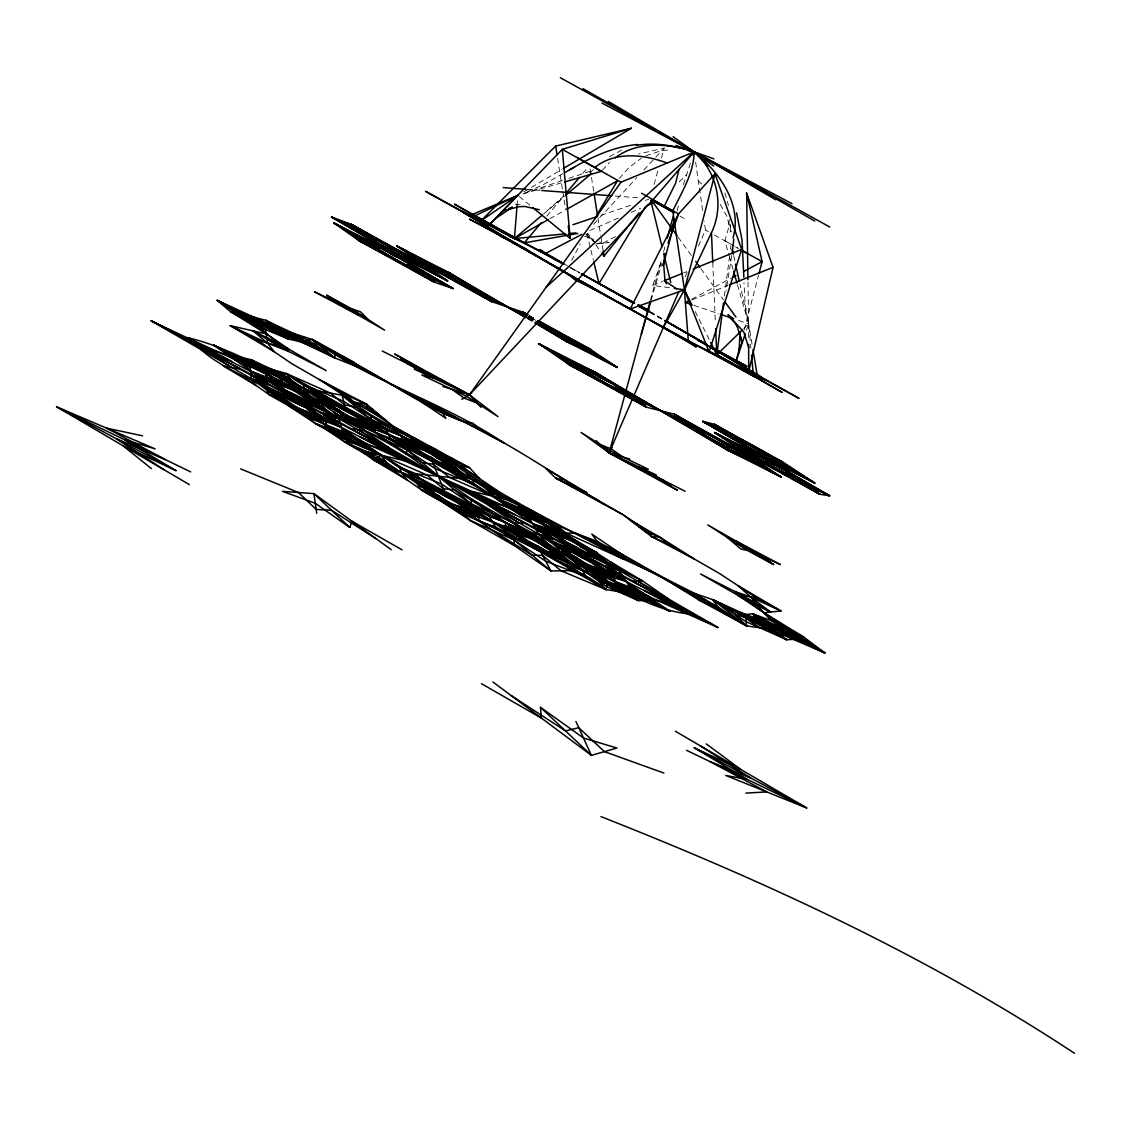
<?xml version="1.0" encoding="UTF-8"?>
<svg xmlns="http://www.w3.org/2000/svg" width="1131" height="1131" viewBox="0 0 1131 1131"><rect width="100%" height="100%" fill="white"/><g stroke="black" fill="none" stroke-linecap="round" stroke-linejoin="round"><path stroke-width="0.75" stroke-dasharray="5 3.75" d="M729.396 219.456L728.208 229.339L724.886 240.747L729.241 256.002M517.051 205.757L517.616 198.844M724.42 295.94L729.382 257.684M730.485 249.173L730.937 245.681M731.771 255.394L726.13 290.356M744.297 329.743L758.533 275.271M650.466 300.351L661.762 258.617M663.614 251.803L665.085 246.346M654.071 184.466L658.214 169.579M661.437 158.001L664.194 148.076L638.746 153.986M651.103 300.351L661.861 263.226M677.017 210.917L678.982 204.16M683.421 184.551L691.465 159.994M746.403 330.464L748.623 323.805L747.973 281.407M669.439 287.726L652.757 285.394L661.55 261.021M685.202 276.798L687.295 271.949M698.463 246.091L705.433 229.932L704.175 221.209M571.607 260.512L580.231 243.971M619.265 178.458L628.709 167.77L641.334 158.227M602.413 170.159L609.567 162.397M546.796 216.148L563.662 196.115M582.79 173.425L588.417 166.738M679.236 181.808L686.673 174.641M593.676 224.192L636.696 177.751M643.878 170.003L654.637 158.397M655.824 157.11L664.194 148.076M743.731 328.57L748.623 323.805L739.928 284.079M564.072 195.606L545.114 212.642M589.689 172.817L593.365 169.707M543.658 213.9L564.341 196.426M609.524 156.615L624.779 148.444M523.936 191.803L561.782 169.424M563.082 173.58L542.145 185.201L524.105 193.245M549.793 218.764L565.882 209.744M691.649 299.234L731.474 278M615.589 236.662L602.554 243.363L596.659 243.829M589.689 230.54L620 217.308M631.169 212.43L640.74 208.245M645.872 155.824L660.433 150.96L670.98 149.674M652.757 285.394L662.455 281.463M683.463 272.953L686.701 271.638M692.016 299.899L727.671 285.577M600.929 215.3L633.869 204.244M645.391 200.371L648.685 199.268M524.459 193.189L562.432 180.508M568.851 178.359L593.506 170.131M522.904 193.938L562.998 182.402M596.928 243.773L609.072 242.557L602.554 243.363L599.628 241.992M527.781 189.457L540.038 190.376M615.321 196.059L639.835 197.911M515.213 204.146L521.504 204.951M584.543 236.125L593.761 239.277M693.826 305.313L718.736 313.711M738.67 320.441L748.623 323.805L752.087 344.517M528.149 316.312L535.43 319.861M526.226 316.92L533.083 320.836M650.792 312.495L653.704 314.022L650.367 311.209M570.816 268.203L579.708 273.052M528.05 316.68L535.599 320.808M529.379 315.69L535.557 319.083M528.177 317.67L534.143 320.964M649.858 312.481L663.501 320.045M649.844 311.633L663.487 319.55M568.243 266.407L579.015 272.401M705.433 229.932L708.501 231.657M714.396 234.951L737.596 247.943M563.082 263.353L579.553 272.613M649.717 312.142L663.43 319.861M529.209 315.662L536.716 319.889M529.336 317.514L535.133 320.794M679.957 216.12L684.354 218.622M527.611 318.405L533.719 321.897M724.886 240.747L733.977 245.964M735.489 246.827L738.515 248.566M649.873 311.803L663.515 319.691M529.11 315.747L536.518 320.087M535.769 320.356L528.587 315.917M527.385 318.574L533.436 322.109M528.036 316.892L535.571 321.36M528.771 318.631L533.139 321.289M585.575 234.004L590.834 237.906L595.033 242.896M519.228 196.483L529.944 205.305M698.364 181.059L701.715 183.957M586.777 235.248L592.785 241.454M595.019 242.797L587.569 233.297L594.75 243.321M678.19 237.227L691.592 255.762M700.881 268.598L723.571 299.969M595.768 244.748L600.929 251.86M720.235 204.358L726.781 216.162L731.008 232.067L730.244 225.055M695.226 311.492L709.858 340.912M724.872 192.934L728.463 205.432M729.325 256.27L733.029 269.235M737.483 284.8L748.623 323.805L750.871 348.15M586.904 233.594L590.538 248.594M590.933 250.248L593.351 260.243M733.722 255.705L735.249 262.661M747.549 318.857L745.131 303.292L743.958 282.679M590.099 168.901L593.718 191.577M597.903 217.746L600.674 235.191M600.957 236.945L603.191 250.898M557.555 158.255L562.489 189.612M562.757 191.351L565.5 208.768M695.622 162.157L702.676 210.847M712.742 262.364L715.386 322.773M748.623 323.805L748.651 337.49M730.428 228.08L730.117 224.73L730.428 228.08"/><path stroke-width="1.5" d="M739.01 352.618L740.027 332.472M232.039 367.589L195.932 345.026L232.194 361.666L187.803 337.646C231.558 348.291 270.662 371.562 308.749 394.804L303.575 388.216L303.801 384.611L343.57 401.194L386.024 429.172L390.803 439.295L435.279 468.686L474.073 484.393L472.532 479.77L465.831 472.475L496.933 490.925L509.954 500.058L471.881 491.405L515.1 514.803L482.018 499.831L519.412 523.059M517.051 205.757L514.421 238.584L543.983 252.948L563.634 263.834M733.779 239.334L732.209 252.27M663.105 265.7L671.998 232.025M723.515 302.868L716.785 354.837L782.087 392.358L716.785 354.837L689.769 342.184L571.268 276.515L463.102 212.472L489.03 224.56L514.421 238.584L565.401 233.877M663.289 265.686L665.028 253.471M385.812 420.195L353.932 402.085L318.97 379.337L366.783 404.361L366.232 408.107L393.235 426.373L434.276 450.124L469.521 467.739L479.558 478.554L433.06 450.986L414.37 437.838M733.001 238.132C742.671 204.216 719.259 172.096 694.137 151.851L582.988 88.656M747.959 279.64L746.63 193.076L773.053 267.34L748.694 371.731L762.195 380.638L716.785 354.837L710.621 342.453M386.265 440.369L422.471 462.862L433.442 464.162L449.205 477.324L529.803 512.329L551.73 524.784L577.333 541.396L513.488 508.809L485.977 500.156C546.132 538.554 612.125 566.235 672.281 604.618L647.201 597.592L580.924 563.945L623.068 592.276L605.962 589.576L568.525 565.783L442.645 502.206L470.227 520.444L514.407 545.609L514.11 539.968L515.566 537.861L469.436 505.642L471.175 503.832L471.443 498.983L546.542 542.583L538.653 534.185L529.76 518.832L523.285 514.718L458.451 474.681L340.502 414.526L388.527 447.409C324.017 418.569 265.545 378.447 201.021 349.649C225.111 370.94 255.846 379.592 282.439 396.755L266.435 389.757L287.981 401.661L296.944 408.828L305.243 410.991L326.633 422.315L310.233 411.783L314.39 411.613L296.181 403.004L277.576 391.694L282.439 396.755L151.045 320.723L267.934 380.313L323.848 417.975L327.368 421.043L324.399 427.871C363.122 457.037 408.644 474.61 451.071 497.343L544.534 551.843L608.04 582.946L638.393 600.561L647.681 600.66L573.12 557.767L538.653 534.185L308.509 401.152L313.457 406.17L295.134 395.03L277.109 386.505L281.421 386.491L265.615 376.369L286.383 387.382L294.413 389.587L303.037 396.401L323.805 407.881L308.509 401.152C340.445 419.94 374.46 433.753 405.93 453.899L407.004 449.841L409.083 448.512L368.013 420.068L370.304 418.965L371.774 415.487L410.341 437.4L434.46 453.093L318.843 393.984L286.61 373.598L265.417 367.547L301.581 392.047L234.513 357.735L201.417 346.143C262.265 385.063 329.121 412.956 389.969 451.877L359.163 441.839L289.366 406.312L315.181 423.432L338.862 436.905L427.136 475.02L443.451 488.846L454.549 489.85L492.31 513.347M742.558 369.059L761.644 377.302L729.325 357.396L711.583 347.825L765.079 379.86L748.694 371.731L735.843 362.09L740.296 345.068M758.972 273.575L762.096 261.657L746.63 193.076M636.371 145.348C655.796 142.068 675.603 145.956 694.137 151.851C693.967 173.213 681.597 192.199 672.775 210.96L684.439 289.819L688.312 341.081L696.3 347.047L663.332 327.509L684.439 289.819L714.976 173.835L741.653 249.386L709.137 351.939L754.391 376.736L716.785 354.837L715.64 328.669M650.226 301.228L609.157 452.923L677.568 490.317L636.923 466.933L648.317 469.209L610.189 450.901L581.094 432.438L609.157 452.923L670.937 485.524M667.304 238.174L673.313 215.979M623.365 559.11L624.227 556.084L591.782 534.058L598.412 543.036L623.365 559.11L527.456 508.144L565.698 532.941L658.03 574.831L694.844 593.535L746.601 625.895L766.253 628.68L745.513 614.515L712.643 599.614L690.73 592.135L699.693 600.476L746.601 625.895L745.513 614.515L729.241 608.605L746.601 625.895L618.148 551.956L556.353 524.812L498.658 491.518L460.713 465.746L433.06 450.986L452.513 458.522M641.334 334.097L650.622 302.034M671.15 231.162L674.571 219.357M693.162 155.23L694.137 151.851C668.675 143.425 637.799 140.711 615.179 157.803M492.31 530.269L532.263 555.236L542.583 555.335L561.075 570.787L605.962 589.576L608.379 581.9L601.494 575.849L519.497 528.417C456.67 503.875 399.992 466.255 342.552 431.519L338.989 418.781L333.405 411.825L365.271 430.784L407.004 449.841L471.175 503.832L488.606 515.241L496.099 528.135L545.693 561.188L585.745 576.57L582.833 570.533L574.407 561.683C610.231 581.659 645.108 608.662 686.899 613.666L643.695 590.297L675.264 604.406L637.474 581.037M665.028 320.568L735.843 362.09L745.287 333.786M391.17 549.666L313.909 493.625L282.453 491.335L315.295 503.281L349.776 527.456L352.01 521.264L402.014 549.822M667.997 243.137L678.543 213.886L714.976 173.835M548.252 219.626L514.421 238.584L471.669 214.31C483.375 222.185 492.734 232.944 505.826 238.867L630.179 309.017L684.439 289.819L711.441 232.703C724.632 205.474 717.096 171.389 694.137 151.851L688.086 150.706M678.925 291.346L609.157 452.923L685.089 491.25M604.364 504.553C557.413 476.434 512.315 444.554 462.579 421.283C417.014 404.474 378.913 373.23 334.861 353.678L334.988 357.99L308.24 340.318L265.856 320.37L288.179 338.961L244.734 316.836L230.752 311.845L260.37 327.439L288.179 338.961L289.536 336.232L265.856 320.37L247.887 315.577L288.179 338.961L300.917 341.887L319.564 349.592L312.269 339.456L285.012 330.789L300.917 341.887L334.988 357.99L359.078 367.589L354.031 362.189L312.269 339.456L300.917 341.887L283.118 334.734L217.322 300.422L230.752 311.845L266.845 334.055L288.985 349.267L257.359 340.162L230.257 325.671L266.845 334.055L289.31 351.67L267.496 343.103L230.257 325.671L274.296 351.741L267.496 343.103L253.174 330.931L280.516 344.404L326.209 370.6L280.827 347.316L253.174 330.931M345.888 420.463L296.591 386.392L213.759 345.181L251.082 371.194L264.64 377.415L268.726 371.943L250.813 359.63L236.987 356.491L316.284 402.48L338.989 418.781L323.706 415.119L400.317 468.319L539.925 540.236L488.352 505.119C550.302 532.545 606.216 571.296 668.152 598.751L642.521 580.896L610.217 561.725L618.572 570.123L630.038 587.003L669.665 611.164L608.379 581.9L588.544 571.367L532.8 533.153L513.191 522.734L471.175 503.832L441.458 483.927L400.162 467.428L400.996 472.277L407.683 480.322L373.442 459.893L359.898 450.067L404.106 460.685L359.729 436.665L394.436 452.442L357.877 429.695M630.179 309.017L678.543 213.886L652.884 199.918L469.464 394.818L461.816 399.271M611.97 447.424L609.157 452.923L656.291 474.963M664.25 206.111L675.603 183.194L678.996 169.48M581.193 273.858L599.006 283.556L645.377 206.86M596.518 215.399L617.469 180.819L566.716 209.277M814.772 221.026L694.137 151.851L620.99 182.204L469.464 394.818L442.885 386.505M601.961 253.287L604.025 256.129L639.001 212.868M541.169 222.835L524.289 242.854L454.506 204.174L489.03 224.56M565.924 193.443L579.425 177.426M652.884 199.918L694.137 151.851L708.077 166.003M390.435 428.239L356.039 406.962L344.517 404.983L330.521 393.121L286.61 373.598L371.774 422.669L415.643 442.221L453.333 463.964L478.441 481.057L496.933 490.925L492.31 496.042L405.209 445.84L360.011 425.807C294.428 382.66 221.294 354.894 151.045 320.723L240.649 369.215L223.288 365.935L256.157 385.544L251.266 378.715L250.276 367.504L213.759 345.181L263.749 370.982L291.798 381.84L286.61 373.598L277.42 376.171L282.185 380.836M766.578 626.475L767.709 625.273L781.818 630.702M542.47 214.89L514.421 238.584L461.632 211.002L487.277 226.836L562.319 149.349L631.409 128.241L563.295 168.519M726.766 361.171L669.396 331.114L500.27 235.46L487.277 226.836L517.885 195.38L469.817 215.47L425.51 191.309L484.605 224.263M631.409 128.241L555.646 146.069L480.986 220.814L517.885 195.38L471.698 217.308M742.502 329.771L716.785 354.837L748.694 371.731L748.665 344.347M546.075 287.316L694.137 151.851L692.214 153.081M565.627 195.338L591.584 173.439M594.793 167.529C615.236 150.904 644.147 154.509 667.205 163.02M495.01 218.891L512.371 207.114L509.134 208.401M373.442 459.893L381.175 455.171L416.703 477.805L489.285 516.415L505.345 522.31L556.721 552.027L606.852 586.763L638.393 600.561L608.153 575.99L593.478 566.871L587.13 565.74L576.683 557.795L555.533 546.117L569.868 552.225L563.337 546.301L582.366 557.837L599.176 565.684L596.914 566.857L614.119 577.8L593.478 566.871L600.42 572.526L615.179 581.702L633.402 588.205L655.202 599.543L717.987 627.535L588.049 552.494L594.595 558.346L575.863 547.008L559.223 539.19L561.669 538.215L545.114 527.71L565.175 538.342L571.409 539.6L581.405 547.121L601.791 558.389L588.049 552.494C605.962 563.181 623.959 571.805 642.521 580.896L632.356 581.193L717.987 627.535L596.914 566.857L625.91 581.391L669.665 611.164L620.311 585.872L595.288 577.262L605.962 589.576L511.212 534.822L463.908 514.506L421.439 489.921L394.04 470.821L373.442 459.893L388.315 465.421L381.175 455.171L349.069 435.732L340.912 427.207L323.296 412.999L338.989 418.781L290.172 394.182L251.082 371.194L240.677 360.831L213.759 345.181M565.458 172.237L574.788 166.893M793.538 475.176L792.223 475.953L816.045 490.105C789.594 476.886 764.457 462.169 738.713 447.537L756.568 456.33L746.389 449.219L793.538 475.176L746.389 449.219M569.996 169.551C590.806 157.435 613.186 146.592 637.531 144.499M624.058 590.82L625.471 590.057L636.824 594.326M690.518 304.182L685.527 302.514L688.595 300.874M733.001 277.18L736.055 275.554M743.717 271.468L762.096 261.657L742.19 250.517M581.885 234.357L544.972 253.726L539.727 249.541L563.931 263.848M421.241 398.776L418.71 400.049L445.897 418.329L442.037 412.009L421.241 398.776L504.454 443.338C443.974 402.353 371.802 382.306 312.269 339.456L334.988 357.99L302.528 341.534L265.856 320.37L334.988 357.99M646.437 205.757L655.103 201.968L674.118 212.798M664.067 280.813L681.852 273.603M693.162 269.022L741.653 249.386M685.527 302.514L688.765 301.199M729.283 284.927L773.053 267.34M640.33 526.071L638.676 526.678L649.957 533.408M519.935 537.889L522.791 536.872L505.458 525.774L526.693 536.999L533.507 538.342L543.841 546.273L565.373 558.163L550.684 551.942L557.357 558.106L537.663 546.132L519.935 537.889L526.975 540.349L548.351 551.9L557.357 558.106M572.936 224.716L595.995 216.968M564.68 181.921L601.438 171.332L577.107 157.393M737.85 441.472L739.589 441.005L716.955 427.589C742.233 440.312 766.38 454.351 790.993 468.361L774.099 460.006L784.207 467.004L737.85 441.472L784.207 467.004M502.687 211.002L518.606 206.789L524.812 206.464L539.303 209.758M537.112 516.471L535.444 516.909L524.19 512.47M464.799 505.416L461.533 506.236L478.936 517.39L457.235 505.925L449.728 504.341L439.648 496.424L417.593 484.252L433.23 490.939L427.292 485.157L446.745 497.004L464.799 505.416L457.518 502.828L435.972 491.179L427.292 485.157M698.378 432.367L700.598 431.943L676.479 417.579C703.708 431.208 729.665 446.278 756.144 461.406L737.737 452.372L748.312 459.836L721.196 444.059L698.378 432.367L706.932 436.227L748.312 459.836M577.856 233.453L524.289 242.854L480.406 218.764L514.421 238.584L506.377 233.41M413.734 449.049L417.028 448.654L401.349 438.687L421.156 449.205L428.098 450.972L437.103 457.857L457.065 468.884L442.956 462.706L448.512 467.895L430.543 457.023L413.734 449.049L420.605 451.637L448.512 467.895M556.353 524.812L565.698 532.941L575.905 533.38L597.154 541.353L658.03 574.831L699.693 600.476L718.553 608.167L712.643 599.614L746.191 621.697L786.653 639.736L752.695 613.794L796.436 639.185L786.653 639.736L756.639 619.901L752.695 613.794L794.344 634.731L803.674 636.993L775.131 622.036L752.695 613.794L745.513 614.515L777.124 632.469L824.796 652.926L803.674 636.993L763.892 612.677L737.836 595.316L738.387 594.524L756.582 597.875L781.012 610.966L763.892 612.677L734.599 591.372L750.758 597.055L781.012 610.966L738.02 585.66L750.758 597.055L770.564 612.012L746.361 600.193L700.57 573.983L742.318 595.33L770.564 612.012M568.921 233.552L575.948 232.901M363.15 419.375L359.502 419.587L375.238 429.596L355.021 418.866L347.457 416.872L338.692 410.03L318.292 398.748L333.221 405.336L328.301 400.487L346.072 411.246L363.15 419.375L356.067 416.675L336.048 405.817L328.301 400.487M745.88 793.1L766.747 791.912L709.844 761.502L750.631 777.972L700.329 745.838M330.959 432.41L333.588 432.282L346.708 437.485M375.181 414.158L378.475 414.087L366.416 406.849M623.209 389.318L620.255 389.347L644.529 403.824C616.423 389.743 589.604 374.276 562.319 358.612L582.38 368.508L573.134 361.764L599.812 377.302L623.209 389.318L585.406 369.37L573.134 361.764M394.04 470.821L400.996 472.277L433.23 490.939L418.498 481.735L344.163 441.571L357.495 443.79L310.912 415.982L305.243 410.991L319.423 419.841L344.163 441.571L378.418 456.853L435.195 496.071L478.809 520.896L495.378 526.919L540.689 551.787L544.534 551.843L537.663 546.132L533.804 546.047C555.886 563.422 584.246 571.254 605.962 589.576M548.351 551.9L553.002 551.97L565.373 558.163M555.533 546.117L567.663 552.197L572.074 552.253L592.658 563.408L599.176 565.684M559.223 539.19L565.74 541.523L585.957 552.465L590.142 552.536L601.791 558.389M562.743 479.728L555.646 478.045L622.912 514.647L649.109 531.824L651.654 536.617L659.514 536.942L693.996 558.841L651.654 536.617L622.912 514.647L586.268 493.526L555.646 478.045L545.821 468.545L586.735 492.607L570.731 486.245M262.731 367.815L259.989 367.688L247.152 362.415M503.281 187.605L526.042 189.315M541.791 190.503L611.829 195.804M417.593 484.252L430.487 490.698L435.972 491.179M588.544 571.367L582.833 570.533L565.217 564.694L570.971 570.674L550.882 570.915L478.809 520.896L478.993 515.665L474.935 512.23L461.533 506.236L522.791 536.872L509.657 530.99L474.935 512.23L444.695 491.928L440.355 491.547L446.745 497.004L451.071 497.343L444.695 491.928L415.699 481.467L421.439 489.921C452.018 509.303 486.217 519.779 519.991 531.429L600.42 572.526L608.153 575.99L625.91 581.391L641.277 594.652L669.665 611.164M281.591 330.916L278.085 330.563L261.303 323.353M267.524 374.304L281.039 382.716L286.383 387.382L272.797 378.927L250.813 359.63L283.344 374.517L325.714 404.078L374.248 432.099L390.351 438.333L432.325 461.406L436.425 461.915C472.899 480.11 510.434 496.834 543.601 520.854L545.34 529.379L609.298 572.399L613.596 575.877L616.932 585.985L638.393 600.561L565.599 561.23L550.684 551.942L582.833 570.533M440.482 462.409L445.43 463.003L457.065 468.884M674.429 288.419L684.439 289.819L692.144 305.299M537.112 321.628L557.244 331.454L595.938 354.116L578.351 345.308L586.664 351.218L541.311 326.237L544.605 326.718L537.069 322.25M266.435 389.757C282.693 396.599 298.174 404.389 314.39 411.613M277.109 386.505C292.929 393.517 307.971 401.208 323.805 407.881M318.292 398.748L330.365 404.856L336.048 405.817M478.441 481.057L472.532 479.77L442.956 462.706L456.514 471.104L524.204 507.777L513.969 506.518L558.657 533.054L565.175 538.342L551.122 529.647L524.204 507.777L494.007 494.162L441.104 458.366L402.085 436.198L386.463 430.105L345.096 407.344L340.601 406.595L278.721 375.817L250.813 359.63L319.819 397.023L333.221 405.336L303.575 388.216L296.591 386.392M532.8 533.153L550.231 536.758L552.663 539.006L538.653 534.185L569.868 552.225L538.653 534.185L575.594 552.31L625.91 581.391L605.297 565.613L618.572 570.123C583.935 543.191 544.068 525.038 504.808 506.335L369.229 444.865L346.468 433.017L309.908 418.216L268.867 394.45L243.575 376.722M257.359 340.162L291.445 363.475L346.567 395.256L353.932 402.085L366.783 404.361L393.235 426.373L469.521 467.739L460.713 465.746M462.579 421.283L345.351 360.28L312.269 339.456L432.48 407.697L442.744 413.168L462.579 421.283L472.546 423.036L479.869 429.215M747.322 550.401L740.975 549.115L727.445 537.578L773.576 564.553L763.114 556.593L707.808 524.911L747.322 550.401L773.576 564.553L735.419 540.731L780.376 564.525L763.114 556.593M474.356 287.967L470.482 287.161L491.66 299.743C466.297 286.779 441.825 272.924 417.141 258.688L436.128 268.231L428.903 262.915L474.356 287.967L428.903 262.915M735.419 451.891L740.042 452.852L756.144 461.406M738.713 447.537L754.419 455.878L758.703 456.783M772.091 459.582L776.078 460.43L790.993 468.361M142.619 435.831L106.455 428.098L165.437 459.653L116.436 438.814L163.811 469.634M417.381 268.118L412.73 267.086L435.181 280.488C407.853 266.577 381.515 251.732 354.964 236.351L375.761 246.742L368.508 241.214L417.381 268.118L368.508 241.214M366.331 236.916L371.279 238.189L349.946 225.465C376.001 238.839 401.236 253.005 426.599 267.679L407.004 257.868L414.37 263.367L366.331 236.916L414.37 263.367M562.319 358.612L579.326 367.646L585.406 369.37M629.783 459.073L609.157 452.923L596.164 440.68M598.808 581.32L607.715 583.992L618.148 588.813M734.938 614.289L745.81 617.597L759.297 623.93M541.311 326.237L595.938 354.116M303.575 388.216L322.293 395.285L318.659 390.958L342.085 395.228L402.085 436.198L400.982 439.959L404.516 442.914L417.028 448.654L359.502 419.587C394.168 432.622 421.396 459.511 456.514 471.104L458.96 471.373L453.333 463.964L415.416 444.441L368.579 427.292L281.039 382.716L251.082 371.194L267.651 382.886L251.266 378.715L290.639 398.14L340.912 427.207L310.233 411.783L532.97 523.78C565.938 533.309 595.867 551.334 623.775 570.915M385.911 461.971L364.394 453.333M644.133 593.789L636.88 591.372L651.145 598.553M486.811 489.341L505.599 497.004M720.405 314.277L733.68 318.758M351.798 308.848L360.549 311.817L368.126 319.451L326.703 295.276L333.334 300.832L384.653 330.195L351.798 308.848L326.703 295.276L358.965 315.492L314.305 291.727L333.334 300.832M789.184 629.387C771.498 625.867 761.7 609.666 750.758 597.055M340.912 427.207L310.912 415.982L268.867 394.45L265.234 387.438L322.264 409.719L325.205 410.2L316.934 396.514L345.096 407.344L375.718 428.366L374.248 432.099L505.345 522.31L519.991 531.429L526.693 536.999L511.961 527.824L505.345 522.31L505.529 527.527L509.657 530.99L540.689 551.787L565.599 561.23L567.889 561.23L553.13 543.163L555.378 543.233L604.322 561.301L596.786 552.635L557.908 530.199L544.675 524.402M400.996 472.277L420.251 479.063L415.643 473.818L459.808 478.441L455.213 473.507L472.532 479.77M675.942 145.418L713.915 158.849M515.764 512.046L523.285 514.718L532.97 523.78L550.231 536.758L551.122 536.306L473.79 483.531L432.325 461.406L426.444 456.5L340.601 406.595L346.072 411.246L350.568 411.995C330.987 396.684 305.936 389.63 286.61 373.598M557.908 530.199C535.755 512.541 501.358 510.265 484.11 486.047L496.933 490.925M568.045 567.621L576.485 570.618L578.506 573.686M354.964 236.351L371.929 245.37L379.578 248.099M403.442 256.596L410.553 259.126L426.599 267.679M417.141 258.688L432.791 267.043L439.436 269.418M290.045 379.069L269.404 370.417M663.925 773.067L604.421 751.62L578.761 727.7L565.486 730.895L511.226 695.607M315.181 423.432L329.361 428.578L381.175 455.171L315.181 423.432L309.908 418.216M357.679 438.856L349.069 435.732L364.125 443.338M695.113 596.221L705.73 600.066L717.436 606.555L746.601 625.895L712.643 599.614L745.654 616.042L786.653 639.736L712.643 599.614M645.137 531.627L659.514 536.942L668.393 544.124L719.669 573.587L756.582 597.875M417.975 476.476L408.955 473.111L407.796 470.581M235.29 360.181L244.112 363.532L229.31 356.011M457.461 475.925L465.718 479.063L467.075 481.481M353.932 402.085L372.594 409.196M317.104 346.171L290.285 334.479M477.098 403.074L463.979 398.013L451.891 389.318M600.434 444.709L611.207 448.908L622.997 457.051M320.497 393.15L311.774 389.714L311.124 387.735M600.943 816.61C765.235 881.388 926.756 955.78 1074.45 1053.272M245.837 319.79L257.43 324.441L265.587 329.602L267.496 343.103M240.634 468.898L298.443 492.508L316.171 509.431L331.581 510.293L376.086 538.724M356.59 364.931L345.351 360.28L344.319 357.877M601.494 575.849L615.179 581.702M650.438 474.709L664.349 480.774L640.754 467.697M423.715 370.756L406.665 363.291L432.834 377.782M651.654 536.617L668.393 544.124M430.487 490.698L448.851 502.178L465.576 509.657L478.936 517.39M505.458 525.774L518.634 533.394L534.709 540.59L553.002 551.97M567.663 552.197L585.731 563.408L601.183 570.321L614.119 577.8M346.567 395.256L366.783 404.361M532.97 523.78L561.669 538.215L532.97 523.78L572.385 546.923L618.572 570.123L607.107 568.469L625.91 581.391M545.114 527.71L557.625 534.935L572.696 541.735L590.142 552.536M526.579 315.606L483.488 296.039L369.639 235.078L331.539 217.011L453.05 288.532L434.502 282.255L359.276 240.875L333.914 222.963L447.636 280.926L396.995 246.021L449.954 273.165L525.887 317.684M279.272 396.218L296.718 407.118L313.725 414.851L326.633 422.315M265.615 376.369L278.113 383.593L294.611 391.17L311.492 401.661M330.365 404.856L347.047 415.218L362.952 422.513L375.238 429.596M401.349 438.687L413.479 445.685L428.805 452.725L445.43 463.003M433.06 450.986L469.521 467.739M414.172 369.102L469.464 394.818L497.993 416.576L466.75 396.401L421.764 374.983L438.263 379.154L394.705 354.017L469.464 394.818L481 407.301M675.377 731.262L806.714 807.958L725.763 775.456L747.195 779.415L694.25 747.817L740.833 769.49L706.281 743.901M555.646 478.045L586.735 492.607M189.301 484.563L56.55 406.792L155.117 448.866L124.24 439.662L175.984 470.652L122.699 445.543L151.356 468.573M420.576 442.193L435.477 449.276L446.066 456.019M705.815 344.05L697.417 340.035L706.691 345.139M686.545 750.32L806.714 807.958L694.25 747.817M598.469 500.552L576.089 488.38M551.73 524.784L492.31 496.042L523.285 514.718L509.247 507.593M514.054 243.335L526.113 249.173L593.506 289.055L709.137 351.939L684.439 289.819M190.658 471.896L56.55 406.792L175.984 470.652M536.235 529.775L550.231 536.758L535.331 528.106M621.612 574.802L607.856 567.932L622.785 576.598M382.25 351.02L469.464 394.818L400.657 358.626M251.181 375.52L266.011 382.942L267.778 384.865L251.266 378.715L274.098 395.341L325.177 424.888M339.781 422.273L325.191 414.978L340.092 423.63M634.548 302.868L628.666 299.913L633.699 303.249M638.958 305.087L649.251 310.276M500.27 235.46L510.887 240.818M579.326 367.646L604.774 382.646L644.529 403.824M676.479 417.579L714.764 438.008L740.042 452.852M754.419 455.878L816.045 490.105M593.959 288.603L580.175 280.813M716.955 427.589L776.078 460.43M756.187 603.516L738.387 594.524L758.293 606.018M575.905 533.38L705.73 600.066L709.321 604.406M371.929 245.37L395.666 259.367L435.181 280.488M267.213 339.243L286.878 349.239L267.114 337.801M638.04 305.257L648.332 310.785L638.11 305.031M535.967 322.307L544.605 326.718L537.14 322.604M798.953 635.848L780.39 626.39L763.892 612.677L824.796 652.926L745.513 614.515L760.159 619.505L824.796 652.926L780.39 626.39L824.796 652.926L752.695 613.794M538.186 321.275L589.633 348.899L617.356 367.448L566.673 341.604L534.949 322.999M349.946 225.465L410.553 259.126M432.791 267.043L491.66 299.743M536.589 321.628L581.051 346.171M237.892 314.39L257.43 324.441L266.845 334.055L217.322 300.422L271.935 325.445L300.917 341.887L217.322 300.422L257.43 324.441L217.322 300.422L288.179 338.961M637.686 305.681L649.335 311.746M601.961 103.062L792.025 203.679M563.082 263.353L524.289 242.854L563.351 264.145M464.601 212.981L483.587 223.302M710.268 346.383L746.969 366.331L709.787 346.835M743.223 367.617L761.177 377.372L741.158 366.076M520.006 246.219L469.506 219.145L526.113 249.173L487.277 226.836M654.481 201.827L674.232 212.6M582.083 274.126L632.54 301.864M702.422 342.424L706.917 344.884M709.929 346.524L735.843 362.09M526.537 316.001L523.526 314.22L526.537 315.86M593.761 261.911L599.006 283.556L634.562 303.15M639.199 305.709L645.137 309.569M527.824 314.828L523.186 312.283L491.646 301.609L351.529 224.419L331.539 217.011L383.805 246.926L447.636 280.926L416.222 261.148L351.529 224.419L349.14 226.002L331.539 217.011L371.279 238.189L349.14 226.002L430.388 276.077L453.05 288.532L415.02 270.776L359.276 240.875L352.858 234.131L333.914 222.963L385.657 250.262L453.05 288.532L412.73 267.086L435.506 279.626L434.502 282.255L377.57 250.163L333.914 222.963L375.761 246.742L352.858 234.131L425.553 268.768L447.636 280.926L407.004 257.868L429.031 269.998L414.837 256.511L396.995 246.021L457.73 278.452L526.085 317.528M538.639 320.794L589.633 348.899L599.147 356.774L617.356 367.448L535.246 322.773M526.678 316.85L470.482 287.161L525.774 316.977M253.938 317.203L289.084 337.137M793.213 639.368L755.31 617.851M517.418 506.942L543.954 522.027M241.624 357.537L268.33 372.721M644.613 600.632L616.353 584.557M353.098 443.055L324.654 426.868M560.368 77.728L829.716 226.992M637.743 305.766L648.346 311.647M665.028 320.893L707.002 344.602M620.99 182.204L562.319 149.349L570.151 238.372L532.63 207.51M582.536 274.296L632.37 302.359M638.04 305.568L648.19 311.279M664.957 320.723L705.645 343.683M710.141 346.213L720.433 352.25L709.985 346.298M527.696 314.814L523.186 312.283L523.695 315.196L526.226 316.92M538.229 320.737L585.363 347.542L617.356 367.448L578.351 345.308L599.147 356.774L566.673 341.604L536.066 323.056M523.526 314.22L526.424 315.86M630.745 520.628L659.514 536.942M641.63 193.217L672.775 210.96M743.067 251.181L746.092 252.92M599.006 283.556L633.247 303.207M481.495 683.718L541.353 718.044L540.448 707.285L583.483 738.02L616.932 748.029L591.414 755.352L492.904 681.951M251.153 374.319L266.011 382.942L251.082 371.194M527.626 314.885L523.186 312.283L527.244 315.012M537.988 320.95L549.185 328.216L537.253 321.232M608.224 101.408L775.781 199.791M665 320.441L707.653 345.506M563.365 263.947L554.402 258.688L555.858 260.059M663.558 327.17L678.6 336.02L676.225 334.041M575.622 344.446L586.664 351.218M734.698 610.584L759.806 627.762M313.386 347.033L294.216 333.716M488.408 487.687L504.129 498.729M599.67 578.818L617.441 591.386M287.02 379.959L272.557 369.583M383.381 463.583L367.08 451.792M419.954 399.413L432.48 407.697L431.788 405.492M733.595 437.033L745.626 445.02M785.833 471.712L798.656 480.223M663.515 262.222L665 281.082L676.423 288.702M623.803 557.555L608.648 547.432L610.641 550.91M539.487 323.268L549.751 330.195M694.321 427.716L706.932 436.227M585.957 552.465L594.595 558.346M369.144 419.516L378.574 425.92L378.277 424.139M408.065 449.163L398.366 442.574L398.748 444.469M465.576 283.824L475.416 290.526M614.218 385.219L626.348 393.503M563.337 546.301L572.074 552.253M470.298 504.751L480.831 511.961L480.025 509.629M514.845 538.893L503.988 531.443L504.935 533.931M305.497 400.657L313.457 406.17M366.557 234.895L376.029 241.511M407.697 263.58L417.806 270.62M277.576 391.694L285.592 397.278M673.115 136.681L713.703 165.988M732.888 318.49L727.968 314.743L743.774 331.977L748.665 347.627M557.625 534.935L565.74 541.523M592.658 563.408L601.183 570.321M413.479 445.685L420.605 451.637M518.634 533.394L526.975 540.349M356.067 416.675L362.952 422.513M457.518 502.828L465.576 509.657M278.113 383.593L284.743 389.417M306.755 408.729L313.725 414.851M749.796 444.243L752.412 446.561M779.245 470.454L782.171 473.055M519.497 528.417L513.191 522.734L525.533 523.384L350.37 428.592L365.271 430.784L360.011 425.807M415.643 442.221L410.341 437.4L370.304 418.965L342.085 395.228L345.096 407.344M463.908 514.506L470.227 520.444L514.11 539.968L550.882 570.915L540.689 551.787M712.177 435.548L714.764 438.008M349.776 527.456L313.909 493.625L316.722 513.304M540.448 707.285L591.414 755.352L575.905 721.451M728.534 316.312L735.277 323.183L737.666 327.849L742.19 343.075L740.961 337.024M557.244 331.454L558.813 333.15M604.774 382.646L606.852 384.879M455.143 280.163L456.245 281.647M651.371 200.13L677.158 235.799M695.721 261.473L699.849 267.17M724.603 301.397L735.956 317.09M571.409 539.6L572.696 541.735M585.731 563.408L587.13 565.74M387.113 244.466L387.862 245.795M395.666 259.367L396.529 260.851M665 281.082L666.385 283.683M533.507 538.342L534.709 540.59M428.098 450.972L428.805 452.725M432.325 461.406L444.695 491.928M448.851 502.178L449.728 504.341M733.609 271.256L737.002 283.118M736.564 212.911L742.007 239.928L743.873 277.236M347.047 415.218L347.457 416.872M650.749 200.427L662.003 246.629M663.671 253.485L670.754 282.58M732.252 249.004L733.383 254.164M735.56 264.074L739.335 281.336M752.949 349.705L757.275 375.605L799.037 398.366L753.119 372.509L751.521 355.12M594.001 193.316L597.62 216.007M603.191 250.898L604.025 256.129M555.646 146.069L557.018 154.777M568.229 226.172L570.151 238.372M294.413 389.587L294.611 391.17M296.718 407.118L296.944 408.828M711.441 232.703L712.742 262.364M491.66 298.824L491.646 301.609L438.559 271.694L396.995 246.021L436.128 268.231L414.837 256.511L449.954 273.165L491.66 298.824M576.683 557.795L573.12 557.767L547.602 546.358L543.841 546.273L556.721 552.027L564.058 552.14L576.683 557.795M585.844 557.852L582.366 557.837L575.594 552.31L582.536 552.423L575.863 547.008L572.385 546.923L585.844 557.852M596.786 552.635L593.478 552.578L581.405 547.121L584.784 547.206L596.786 552.635M439.648 496.424L435.195 496.071L421.439 489.921L425.991 490.317L439.648 496.424M453.333 463.964L449.403 463.498L437.103 457.857L441.104 458.366L453.333 463.964M430.543 457.023L426.444 456.5L436.425 461.915L430.543 457.023M829.574 495.788L819.834 494.289L674.316 414.215L646.395 407.174L569.275 364.776L538.596 343.626L594.991 372.113L727.784 450.294L781.351 477.155L714.665 432.537L814.758 483.078L782.412 461.759L714.495 424.351L702.676 421.368L829.574 495.788L799.476 482.329L684.255 420.916L625.514 394.875L569.275 364.776L558.898 355.601L538.596 343.626L604.548 378.616L717.294 443.211L781.351 477.155L743.703 453.63L674.316 414.215L677.582 419.29L683.831 423.517L727.784 450.294L758.42 464.53L781.351 477.155L737.737 452.372L760.626 464.968L734.471 444.172L714.665 432.537L762.11 457.49L829.574 495.788L792.223 475.953L829.574 495.788M287.981 401.661L282.849 400.812L268.867 394.45L274.098 395.341L287.981 401.661M301.171 403.838L296.181 403.004L290.639 398.14L300.592 399.823L295.134 395.03L290.172 394.182L301.171 403.838M338.692 410.03L334.083 409.266L307.872 397.235L303.037 396.401L316.284 402.48L325.714 404.078L338.692 410.03M795.362 471.726L736.705 444.667L714.665 432.537L763.368 462.466L819.834 494.289L814.193 488.041L807.718 483.757L724.179 433.201L702.676 421.368C742.431 437.443 778.792 460.204 814.758 483.078L755.494 451.566L702.676 421.368L739.589 441.005L724.179 433.201L718.213 429.243L714.495 424.351L779.259 461.095L814.758 483.078L774.099 460.006L795.362 471.726M766.804 463.145L763.368 462.466L731.135 446.236L727.374 445.416L743.703 453.63L750.899 455.143L766.804 463.145M775.597 464.912L772.275 464.247L762.11 457.49L768.811 458.903L758.873 452.315L755.494 451.566L775.597 464.912M731.63 451.099L727.784 450.294L717.294 443.211L721.196 444.059L731.63 451.099M782.412 461.759L764.231 453.474L782.412 461.759M736.705 444.667L734.471 444.172L756.568 456.33L736.705 444.667M592.022 375.124L587.116 373.753L569.275 364.776L574.336 366.218L592.022 375.124M604.548 378.616L599.812 377.302L590.226 370.756L594.991 372.113L637.474 398.013L700.598 431.943L620.255 389.347L643.61 402.184L646.395 407.174L587.116 373.753L538.596 343.626L582.38 368.508L558.898 355.601L594.991 372.113L604.548 378.616M571.183 343.032L566.673 341.604L558.163 335.865L562.701 337.321L571.183 343.032M589.633 348.899L569.911 339.639L589.633 348.899M383.777 252.354L359.276 240.875L383.777 252.354M399.639 257.953L393.645 255.846L385.657 250.262L397.589 254.517L389.743 249.06L383.805 246.926L399.639 257.953M443.946 273.589L399.186 252.439L443.946 273.589M457.73 278.452L452.513 276.614L444.723 271.299L449.954 273.165L457.73 278.452M281.421 386.491L267.934 380.313L264.64 377.415L281.421 386.491M597.832 291.218L574.308 279.47L570.59 275.851L590 285.917L597.832 291.218M733.397 435.421L714.495 424.351L743.039 441.811L733.397 435.421M483.488 296.039L465.308 285.365L491.646 301.609L483.488 296.039M809.174 487.207L788.971 475.359L819.834 494.289L809.174 487.207M369.639 235.078L351.529 224.419L377.245 240.366L369.639 235.078M694.476 426.076L674.316 414.215L704.571 432.876L694.476 426.076M426.104 276.402L406.778 265.022L434.502 282.255L426.104 276.402M636.315 400.289L615.603 388.089L646.395 407.174L636.315 400.289M415.416 444.441L402.085 436.198L407.754 440.92L421.156 449.205L415.416 444.441M368.579 427.292L355.021 418.866L360.619 423.644L374.248 432.099L368.579 427.292M472.164 515.255L457.235 505.925L463.795 511.509L478.809 520.896L472.164 515.255"/></g></svg>
